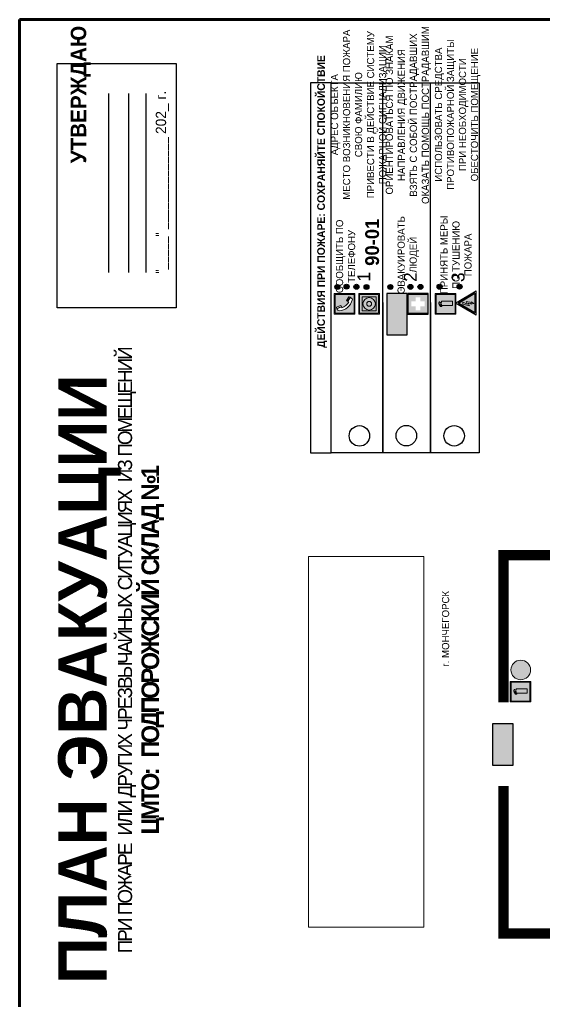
# Model space of a CAD drawing. Header units: millimetres. Extents: x 13810 to 67229, y 12374 to 21950.
# Drawn here: x 36059.4 to 36263.3, y 20286.1 to 20667.6 of the extents above; entities that cross this region are included whole.
import ezdxf

# ---------------------------------------------------------------- set-up
doc = ezdxf.new("R2010")
doc.units = ezdxf.units.MM
doc.layers.add('План_Штампы', color=7, linetype='Continuous')
doc.styles.add('обычный', font='arial.ttf')
picture_1 = doc.add_image_def('image1.jpg', size_in_pixel=(337, 105))

# ---------------------------------------------------------------- blocks, each defined once
blk = doc.blocks.new('A$C7B4425F7')
at = {"true_color": 0xffffff}
blk.add_hatch(color=7, dxfattribs=at).paths.add_polyline_path([(0, 0), (-16, 0), (-16, -8), (0, -8)])
h = blk.add_hatch(color=126)
h.paths.add_polyline_path([(-0.2, -0.2), (-15.8, -0.2), (-15.8, -7.8), (-0.2, -7.8)])
h.paths.add_polyline_path([(-11.76, -2.03), (-11.76, -3.66), (-11.17, -3.66, -0.568275), (-11.17, -6.18), (-12.58, -6.18), (-12.58, -2.03)], flags=16)
h.paths.add_polyline_path([(-13.33, -4.12, -0.495768), (-13.59, -6.18), (-15.03, -6.18), (-15.03, -2.03), (-13.59, -2.03, -0.487973)], flags=16)
h.paths.add_polyline_path([(-10.25, -2.03), (-9.48, -2.03), (-9.48, -6.18), (-10.25, -6.18)], flags=16)
h.paths.add_polyline_path([(-13.84, -3.69), (-14.24, -3.69), (-14.24, -3.03), (-13.9, -3.03, -0.692621)], flags=0)
h.paths.add_polyline_path([(-9.15, -2.03), (-8.4, -2.03), (-8.04, -3.07), (-7.68, -2.03), (-6.93, -2.03), (-7.64, -4.1), (-6.93, -6.18), (-7.68, -6.18), (-8.04, -5.14), (-8.4, -6.18), (-9.15, -6.18), (-8.44, -4.1)], flags=16)
h.paths.add_polyline_path([(-11.76, -4.46), (-11.42, -4.46, -0.692621), (-11.36, -5.12), (-11.76, -5.12)], flags=0)
h.paths.add_polyline_path([(-13.9, -5.2), (-14.24, -5.2), (-14.24, -4.55), (-13.84, -4.55, -0.708038)], flags=0)
edge = h.paths.add_edge_path(flags=16)
edge.add_ellipse((-5.51, -4.08), major_axis=(0, 2.05), ratio=0.586184, start_angle=0, end_angle=360)
edge = h.paths.add_edge_path(flags=0)
edge.add_ellipse((-5.51, -4.08), major_axis=(0, 1.14), ratio=0.454828, start_angle=0, end_angle=360)
h.paths.add_polyline_path([(-4.13, -4.96, 0.377264), (-3.48, -4.52, 0.0555), (-3.16, -2.03), (-1.66, -2.03), (-1.66, -4.96), (-0.96, -4.96), (-0.96, -7.01), (-1.75, -7.01), (-1.75, -6.18), (-3.3, -6.18), (-3.3, -7.02), (-4.13, -7.02)], flags=16)
h.paths.add_polyline_path([(-2.73, -2.91), (-2.28, -2.91), (-2.28, -4.96), (-3.05, -4.96, 0.079136)], flags=0)
at = {"color": 126}
blk.add_lwpolyline([(-16, -8), (0, -8), (0, 0), (-16, 0)], close=True, dxfattribs=at)
blk = doc.blocks.new('A$C3E6D3DDE')
at = {"lineweight": 5}
h = blk.add_hatch(color=40, dxfattribs=at)
h.paths.add_polyline_path([(24.1, 1.45), (16.46, -11.35), (31.74, -11.35)])
h.paths.add_polyline_path([(24.09, -0.46), (30.03, -10.41), (18.14, -10.41)], flags=16)
h.paths.add_polyline_path([(24.54, -3.08), (23.41, -6.02), (25.13, -5.01), (24.33, -8.5), (24.82, -8.27), (23.79, -9.86), (23.4, -8.04), (23.8, -8.43), (24.04, -6.29), (22.39, -7.25), (23.44, -3.08)], flags=0)
h = blk.add_hatch(color=256, dxfattribs=at)
h.paths.add_polyline_path([(24.37, 0.03, 0.567511), (23.82, 0.03), (17.59, -10.4, 0.582454), (17.86, -10.88), (30.32, -10.88, 0.582149), (30.6, -10.4)])
h.paths.add_polyline_path([(24.09, -0.46), (18.14, -10.41), (30.03, -10.41)], flags=16)
h.paths.add_polyline_path([(24.54, -3.08), (23.41, -6.02), (25.13, -5.01), (24.33, -8.5), (24.82, -8.27), (23.79, -9.86), (23.4, -8.04), (23.8, -8.43), (24.04, -6.29), (22.39, -7.25), (23.44, -3.08)], flags=0)
h = blk.add_hatch(color=40, dxfattribs=at)
h.paths.add_polyline_path([(24.09, -0.46), (18.14, -10.41), (30.03, -10.41)])
h.paths.add_polyline_path([(24.82, -8.27), (23.79, -9.86), (23.4, -8.04), (23.8, -8.43), (24.04, -6.29), (22.39, -7.25), (23.44, -3.08), (24.54, -3.08), (23.41, -6.02), (25.13, -5.01), (24.33, -8.5)], flags=16)
at = {"color": 40, "lineweight": 5}
for p, q in [((16.46, -11.35), (24.1, 1.45)), ((24.1, 1.45), (31.74, -11.35))]:
    blk.add_line(p, q, dxfattribs=at)
at = {"lineweight": 5}
for p, q in [((17.59, -10.4), (23.82, 0.03)), ((24.37, 0.03), (30.6, -10.4)), ((18.14, -10.41), (24.09, -0.46)), ((23.44, -3.08), (22.39, -7.25)), ((23.41, -6.02), (24.54, -3.08)), ((25.13, -5.01), (23.41, -6.02)), ((24.54, -3.08), (23.44, -3.08)), ((24.09, -0.46), (30.03, -10.41)), ((24.33, -8.5), (25.13, -5.01)), ((17.86, -10.88), (30.32, -10.88)), ((18.14, -10.41), (30.03, -10.41)), ((22.39, -7.25), (24.04, -6.29)), ((23.8, -8.43), (23.4, -8.04)), ((23.4, -8.04), (23.79, -9.86)), ((23.79, -9.86), (24.82, -8.27)), ((24.04, -6.29), (23.8, -8.43)), ((24.82, -8.27), (24.33, -8.5))]:
    blk.add_line(p, q, dxfattribs=at)
at = {"color": 50, "lineweight": 5}
blk.add_line((31.74, -11.35), (16.46, -11.35), dxfattribs=at)
blk = doc.blocks.new('A$C456E1F9C')
at = {"lineweight": 5}
h = blk.add_hatch(color=242, dxfattribs=at)
h.paths.add_polyline_path([(0.51, -1.47), (0.51, -13.26), (12.29, -13.26), (12.29, -1.47)])
h.paths.add_polyline_path([(5.42, -4.95, -0.254479), (4.78, -5.4), (3.52, -2.53, -0.209735), (4.23, -2.4)], flags=16)
h.paths.add_polyline_path([(8.53, -8.6), (10.87, -10.17), (10.54, -10.76), (8.03, -9.13, -0.192251)], flags=16)
h.paths.add_polyline_path([(4.61, -5.49, 0.005518), (3.87, -5.72, 0.128647), (7.49, -10.01, 0.00809), (7.83, -9.33), (10.47, -10.97, -0.16736), (8.99, -12.25, -0.327862), (1.95, -3.95, -0.166952), (3.36, -2.62)], flags=16)
at = {"color": 242, "lineweight": 5}
for p, q in [((0, -13.77), (0, -0.97)), ((12.8, -0.97), (0, -0.97)), ((4.61, -5.49), (3.36, -2.62)), ((3.52, -2.53), (4.78, -5.4)), ((4.23, -2.4), (5.42, -4.95)), ((12.8, -13.77), (12.8, -0.97)), ((7.83, -9.33), (10.47, -10.97)), ((8.03, -9.13), (10.54, -10.76)), ((10.81, -10.12), (8.53, -8.6)), ((10.54, -10.76), (10.8, -10.3)), ((10.8, -10.3), (10.81, -10.12)), ((0, -13.77), (12.8, -13.77))]:
    blk.add_line(p, q, dxfattribs=at)
blk.add_lwpolyline([(0.51, -1.47), (12.29, -1.47), (12.29, -13.26), (0.51, -13.26)], close=True, dxfattribs=at)
for centre, radius, start, end in [((4.59, -5.34), 2.99, 114.28453, 152.19739), ((11.12, -3.31), 9.19, 183.99153, 256.60086), ((4.02, -3.27), 0.891, 76.32839, 123.70924), ((14.98, -39.1), 35.17, 107.14873, 108.41345), ((13.86, -0.94), 11.08, 205.55365, 234.87622), ((4.68, -4.59), 0.824, 276.9621, 334.07228), ((-13.31, 0.8), 23.44, 332.54871, 334.40268), ((8.94, -9.5), 0.989, 114.40924, 157.93883), ((7.87, -9.46), 3, 291.92908, 329.9329)]:
    blk.add_arc(centre, radius, start, end, dxfattribs=at)
blk = doc.blocks.new('A$C54414219')
at = {"true_color": 0xffffff}
h = blk.add_hatch(color=7, dxfattribs=at)
h.paths.add_polyline_path([(2.39, -9.45), (2.39, -18.3), (11.23, -18.3), (11.23, -9.45)], flags=0)
h.paths.add_polyline_path([(10.71, -13.87, -1), (2.92, -13.87, -1)], flags=0)
h.paths.add_polyline_path([(8.3, -13.87, -1), (5.33, -13.87, -1)], flags=0)
h.paths.add_polyline_path([(0.41, -7.47), (0.41, -20.27), (13.21, -20.27), (13.21, -7.47)])
h.paths.add_polyline_path([(0.92, -19.77), (12.71, -19.77), (12.71, -7.98), (0.92, -7.98)], flags=16)
h.paths.add_polyline_path([(11.23, -9.45), (11.23, -18.3), (2.39, -18.3), (2.39, -9.45)], flags=0)
at = {"lineweight": 5}
h = blk.add_hatch(color=242, dxfattribs=at)
h.paths.add_polyline_path([(12.71, -7.98), (0.92, -7.98), (0.92, -19.77), (12.71, -19.77)])
h.paths.add_polyline_path([(11.23, -18.3), (2.39, -18.3), (2.39, -9.45), (11.23, -9.45)], flags=16)
h.paths.add_polyline_path([(10.71, -13.87, -1), (2.92, -13.87, -1)], flags=0)
h.paths.add_polyline_path([(8.3, -13.87, -1), (5.33, -13.87, -1)], flags=0)
at = {"true_color": 0xffffff}
h = blk.add_hatch(color=7, dxfattribs=at)
h.paths.add_polyline_path([(2.39, -9.45), (2.39, -18.3), (11.23, -18.3), (11.23, -9.45)])
h.paths.add_polyline_path([(10.71, -13.87, -1), (2.92, -13.87, -1)], flags=16)
h.paths.add_polyline_path([(8.3, -13.87, -1), (5.33, -13.87, -1)], flags=0)
at = {"lineweight": 5}
h = blk.add_hatch(color=242, dxfattribs=at)
h.paths.add_polyline_path([(2.92, -13.87, 1), (10.71, -13.87, 1)])
h.paths.add_polyline_path([(8.3, -13.87, -1), (5.33, -13.87, -1)], flags=16)
at = {"color": 242, "lineweight": 5}
for p, q in [((0.41, -20.27), (0.41, -7.47)), ((0.41, -7.47), (13.21, -7.47)), ((0.41, -7.47), (13.21, -7.47)), ((13.21, -20.27), (13.21, -7.47)), ((0.41, -20.27), (13.21, -20.27))]:
    blk.add_line(p, q, dxfattribs=at)
for points in [[(0.92, -7.98), (12.71, -7.98), (12.71, -19.77), (0.92, -19.77)], [(2.39, -9.45), (11.23, -9.45), (11.23, -18.3), (2.39, -18.3)]]:
    blk.add_lwpolyline(points, close=True, dxfattribs=at)
for radius in [3.89, 1.49]:
    blk.add_circle((6.81, -13.87), radius, dxfattribs=at)
blk = doc.blocks.new('A$C32E8229D')
at = {"true_color": 0xffffff}
blk.add_hatch(color=7, dxfattribs=at).paths.add_polyline_path([(0, 0), (0, -8), (16, -8), (16, 0)])
h = blk.add_hatch(color=126)
h.paths.add_polyline_path([(0.2, -0.2), (15.8, -0.2), (15.8, -7.8), (0.2, -7.8)])
h.paths.add_polyline_path([(13.49, -2.05), (12.08, -2.05), (11.37, -2.63, 0.162397), (11.29, -2.84), (11.29, -3.63), (10.35, -3.63), (10.35, -4.05), (11.68, -4.05), (11.68, -3.48), (12.26, -4.28), (11.29, -5.1), (11.29, -6.78), (11.85, -6.78), (11.85, -5.44), (12.8, -4.64), (12.8, -5.94), (14.46, -5.94), (14.46, -5.39), (13.45, -5.39), (13.45, -3.97), (12.46, -2.59), (13.15, -2.59), (13.69, -3.34), (14.18, -3)], flags=16)
h.paths.add_polyline_path([(10.74, -1.82, 1), (11.8, -1.82, 1)], flags=16)
h.paths.add_polyline_path([(9.39, -3.59), (5.99, -3.59), (6.56, -3.03), (5.91, -3.03), (5.1, -3.83), (5.91, -4.64), (6.56, -4.64), (5.99, -4.09), (9.39, -4.09)], flags=16)
h.paths.add_polyline_path([(4.29, -1.08), (1.72, -1.08), (1.72, -6.6), (4.29, -6.6)], flags=16)
at = {"color": 126}
blk.add_lwpolyline([(16, -8), (0, -8), (0, 0), (16, 0)], close=True, dxfattribs=at)
blk = doc.blocks.new('A$C18900ED3')
h = blk.add_hatch(color=126)
h.paths.add_polyline_path([(-0.18, -0.18), (-7.02, -0.18), (-7.02, -7.02), (-0.18, -7.02)])
h.paths.add_polyline_path([(-5.89, -4.46), (-5.89, -2.77), (-4.46, -2.77), (-4.46, -1.31), (-2.77, -1.31), (-2.77, -2.77), (-1.33, -2.77), (-1.33, -4.46), (-2.77, -4.46), (-2.77, -5.89), (-4.46, -5.89), (-4.46, -4.46)], flags=16)
at = {"color": 126}
for p, q in [((-7.2, 0), (-7.2, -7.2)), ((0, 0), (-7.2, 0)), ((0, -7.2), (0, 0)), ((-7.02, -7.02), (-7.02, -0.18)), ((-7.02, -0.18), (-0.18, -0.18)), ((-0.18, -0.18), (-0.18, -7.02)), ((-7.2, -7.2), (0, -7.2)), ((-0.18, -7.02), (-7.02, -7.02))]:
    blk.add_line(p, q, dxfattribs=at)
blk = doc.blocks.new('A$C3AD82952')
at = {"true_color": 0xf5f5ff}
h = blk.add_hatch(color=7, dxfattribs=at)
h.dxf.hatch_style = 1
h.paths.add_polyline_path([(8.21, 8.73, 0.414214), (7.89, 9.05), (7.22, 9.05), (7.22, 9.92), (7.59, 9.92, 1), (7.57, 10.36), (7.22, 10.36), (7.22, 10.6), (6.43, 10.6), (6.43, 10.36), (6.01, 10.36), (4.74, 9.59), (4.74, 8.69), (4.98, 8.73), (4.98, 9.26), (6.12, 9.91), (6.43, 9.91), (6.43, 9.05), (5.76, 9.05, 0.414214), (5.44, 8.73), (5.44, 2.2), (8.21, 2.2)], flags=0)
h.paths.add_polyline_path([(12.8, 12.8), (0, 12.8), (0, 0), (12.8, 0)])
h.paths.add_polyline_path([(0.51, 12.29), (12.29, 12.29), (12.29, 0.51), (0.51, 0.51)], flags=16)
h.paths.add_polyline_path([(4.74, 9.59), (6.01, 10.36), (6.43, 10.36), (6.43, 10.6), (7.22, 10.6), (7.22, 10.36), (7.59, 10.36, -0.94586), (7.59, 9.92), (7.22, 9.92), (7.22, 9.05), (7.89, 9.05, -0.414214), (8.21, 8.73), (8.21, 2.2), (5.44, 2.2), (5.44, 8.73, -0.414214), (5.76, 9.05), (6.43, 9.05), (6.43, 9.91), (6.12, 9.91), (4.98, 9.26), (4.98, 8.73), (4.74, 8.69)], flags=0)
h = blk.add_hatch(color=242)
h.dxf.hatch_style = 1
h.paths.add_polyline_path([(12.29, 12.29), (0.51, 12.29), (0.51, 0.51), (12.29, 0.51)])
h.paths.add_polyline_path([(4.74, 8.69), (4.74, 9.59), (6.01, 10.36), (6.43, 10.36), (6.43, 10.6), (7.22, 10.6), (7.22, 10.36), (7.59, 10.36, -0.94586), (7.59, 9.92), (7.22, 9.92), (7.22, 9.05), (7.89, 9.05, -0.414214), (8.21, 8.73), (8.21, 2.2), (5.44, 2.2), (5.44, 8.73, -0.414214), (5.76, 9.05), (6.43, 9.05), (6.43, 9.91), (6.12, 9.91), (4.98, 9.26), (4.98, 8.73)], flags=16)
h = blk.add_hatch(color=7, dxfattribs=at)
h.dxf.hatch_style = 1
h.paths.add_polyline_path([(8.21, 8.73, 0.414214), (7.89, 9.05), (7.22, 9.05), (7.22, 9.92), (7.59, 9.92, 1), (7.57, 10.36), (7.22, 10.36), (7.22, 10.6), (6.43, 10.6), (6.43, 10.36), (6.01, 10.36), (4.74, 9.59), (4.74, 8.69), (4.98, 8.73), (4.98, 9.26), (6.12, 9.91), (6.43, 9.91), (6.43, 9.05), (5.76, 9.05, 0.414214), (5.44, 8.73), (5.44, 2.2), (8.21, 2.2)])
at = {"color": 242, "lineweight": 5}
for p, q in [((0, 0), (0, 12.8)), ((0, 12.8), (12.8, 12.8)), ((12.8, 0), (12.8, 12.8)), ((6.01, 10.36), (4.74, 9.59)), ((4.74, 9.59), (4.74, 8.69)), ((4.74, 8.69), (4.98, 8.73)), ((4.98, 9.26), (6.12, 9.91)), ((4.98, 8.73), (4.98, 9.26)), ((5.44, 2.2), (5.44, 8.73)), ((5.76, 9.05), (6.43, 9.05)), ((6.01, 10.36), (6.43, 10.36)), ((6.12, 9.91), (6.43, 9.91)), ((7.22, 10.6), (6.43, 10.6)), ((6.43, 10.6), (6.43, 10.36)), ((6.43, 9.91), (6.43, 9.05)), ((7.22, 10.36), (7.22, 10.6)), ((7.59, 10.36), (7.22, 10.36)), ((7.22, 9.05), (7.22, 9.92)), ((7.59, 9.92), (7.22, 9.92)), ((7.89, 9.05), (7.22, 9.05)), ((8.21, 2.2), (8.21, 8.73)), ((0, 0), (12.8, 0)), ((5.44, 2.2), (8.21, 2.2))]:
    blk.add_line(p, q, dxfattribs=at)
blk.add_lwpolyline([(0.51, 12.29), (12.29, 12.29), (12.29, 0.51), (0.51, 0.51)], close=True, dxfattribs=at)
for centre, radius, start, end in [((5.76, 8.73), 0.32, 90, 180), ((7.58, 10.14), 0.223, 273.18746, 86.81254), ((7.89, 8.73), 0.32, 0, 90)]:
    blk.add_arc(centre, radius, start, end, dxfattribs=at)
blk = doc.blocks.new('A$C7B8C2D5B')
at = {"lineweight": 0}
h = blk.add_hatch(color=5, dxfattribs=at)
h.dxf.hatch_style = 1
h.paths.add_polyline_path([(1.4, -3.02, 1), (-2.11, -3.02, 1)])
at = {"color": 5, "lineweight": 0}
blk.add_circle((-0.36, -3.02), 1.75, dxfattribs=at)

msp = doc.modelspace()

# ---------------------------------------------------------------- hatches: boundary and pattern name
at = {"lineweight": 0}
h = msp.add_hatch(color=256, dxfattribs=at)
h.dxf.hatch_style = 1
h.paths.add_polyline_path([(36182.87, 20562.74, 1), (36182.87, 20564.67, 1)])
h = msp.add_hatch(color=256, dxfattribs=at)
h.dxf.hatch_style = 1
h.paths.add_polyline_path([(36186.45, 20562.84, 1), (36186.45, 20564.77, 1)])
h = msp.add_hatch(color=256, dxfattribs=at)
h.dxf.hatch_style = 1
h.paths.add_polyline_path([(36190.26, 20562.8, 1), (36190.26, 20564.74, 1)])
h = msp.add_hatch(color=256, dxfattribs=at)
h.dxf.hatch_style = 1
h.paths.add_polyline_path([(36194.19, 20562.72, 1), (36194.19, 20564.65, 1)])
h = msp.add_hatch(color=256, dxfattribs=at)
h.dxf.hatch_style = 1
h.paths.add_polyline_path([(36203.46, 20562.73, 1), (36203.46, 20564.67, 1)])
h = msp.add_hatch(color=256, dxfattribs=at)
h.dxf.hatch_style = 1
h.paths.add_polyline_path([(36211.24, 20562.77, 1), (36211.24, 20564.71, 1)])
h = msp.add_hatch(color=256, dxfattribs=at)
h.dxf.hatch_style = 1
h.paths.add_polyline_path([(36215.14, 20562.77, 1), (36215.14, 20564.7, 1)])
h = msp.add_hatch(color=256, dxfattribs=at)
h.dxf.hatch_style = 1
h.paths.add_polyline_path([(36222.56, 20562.82, 1), (36222.56, 20564.76, 1)])
h = msp.add_hatch(color=256, dxfattribs=at)
h.dxf.hatch_style = 1
h.paths.add_polyline_path([(36230.33, 20562.83, 1), (36230.33, 20564.76, 1)])

# ---------------------------------------------------------------- linework, layer by layer
at = {"color": 2, "lineweight": 100}
msp.add_lwpolyline([(36059.41, 20667.58), (36659.41, 20667.58), (36659.41, 20272.58), (36059.41, 20272.58)], close=True, dxfattribs=at)
for points in [[(36074, 20555.54), (36074, 20650.54), (36120.21, 20650.54), (36120.21, 20555.54)], [(36180.51, 20499.19), (36180.51, 20642.96), (36172.46, 20642.96), (36172.46, 20499.19)], [(36180.51, 20499.19), (36180.51, 20642.96), (36237.91, 20642.96), (36237.91, 20499.19)]]:
    msp.add_lwpolyline(points, close=True)
for points in [[(36200.51, 20557.61), (36200.51, 20499.19), (36200.51, 20642.96)], [(36219.08, 20557.61), (36219.08, 20499.19), (36219.08, 20642.96)], [(36094.05, 20569.29), (36094.05, 20638.82)], [(36101.81, 20569.29), (36101.81, 20638.82)], [(36108.6, 20569.29), (36108.6, 20638.82)]]:
    msp.add_lwpolyline(points)
at = {"lineweight": 0, "const_width": 4}
for points in [[(36247.46, 20402.28), (36247.46, 20459.53), (36553.45, 20459.53), (36553.45, 20312.47), (36520.97, 20312.47)], [(36520.97, 20312.47), (36247.46, 20312.47), (36247.46, 20369.74)]]:
    msp.add_lwpolyline(points, dxfattribs=at)
for centre, radius in [((36182.87, 20563.7), 0.966), ((36186.45, 20563.81), 0.966), ((36190.26, 20563.77), 0.966), ((36194.19, 20563.69), 0.966), ((36203.46, 20563.7), 0.966), ((36211.24, 20563.74), 0.966), ((36215.14, 20563.73), 0.966), ((36222.56, 20563.79), 0.966), ((36230.33, 20563.8), 0.966), ((36191.43, 20505.82), 3.98), ((36209.66, 20505.91), 3.98), ((36228.24, 20505.85), 3.98)]:
    msp.add_circle(centre, radius)

# ---------------------------------------------------------------- block references
at = {"rotation": 90}
for name, p, xscale, yscale, zscale in [('A$C456E1F9C', (36181.05, 20553.15), 0.625, 0.625, 0.625), ('A$C54414219', (36186.54, 20552.89), 0.625, 0.625, 0.625), ('A$C18900ED3', (36210.19, 20561.15), 1.111111111007631, 1.111111111007631, 1.111111111007631), ('A$C3AD82952', (36228.92, 20553.1), 0.625, 0.625, 0.625), ('A$C3E6D3DDE', (36229.73, 20542.39), 0.625, 0.625, 0.625), ('A$C3AD82952', (36258.02, 20402.44), 0.625, 0.625, 0.625)]:
    msp.add_blockref(name, p, dxfattribs=dict(at, xscale=xscale, yscale=yscale, zscale=zscale))
at = {"xscale": -1, "rotation": 90}
msp.add_blockref('A$C32E8229D', (36202.04, 20561.15), dxfattribs=at)
at = {"xscale": 2.177419353276491, "yscale": 2.177419353276491, "zscale": 2.177419353276491}
msp.add_blockref('A$C7B8C2D5B', (36254.92, 20421.44), dxfattribs=at)
at = {"layer": 'План_Штампы', "rotation": 90}
msp.add_blockref('A$C7B4425F7', (36243.13, 20393.93), dxfattribs=at)

# ---------------------------------------------------------------- texts
at = {"lineweight": 0, "rotation": 90, "style": 'обычный'}
for s, insert, char_height, width, attachment_point in [('\\pi-18,l18,t18;{\\fProxima Nova Rg|b1|i0|c204|p2;УТВЕРЖДАЮ\\H1.1997x; }', (36083.13, 20638.48), 6, 126.6484, 5), ('\\pi-8.4,l8.4,t8.4;{\\fProxima Nova Rg|b0|i0|c204|p2;АДРЕС ОБЪЕКТА\\PМЕСТО ВОЗНИКНОВЕНИЯ ПОЖАРА \\PСВОЮ ФАМИЛИЮ\\PПРИВЕСТИ В ДЕЙСТВИЕ СИСТЕМУ \\PПОЖАРНОЙ СИГНАЛИЗАЦИИ}', (36191.5, 20630.65), 2.8, 126.6484, 5), ('\\pi-8.4,l8.4,t8.4;{\\fProxima Nova Rg|b0|i0|c204|p2;ОРИЕНТИРОВАТЬСЯ ПО ЗНАКАМ \\PНАПРАВЛЕНИЯ ДВИЖЕНИЯ\\PВЗЯТЬ С СОБОЙ ПОСТРАДАВШИХ\\PОКАЗАТЬ ПОМОЩЬ ПОСТРАДАВШИМ}', (36210.47, 20630.51), 2.8, 126.6484, 5), ('\\pi-8.4,l8.4,t8.4;{\\fProxima Nova Rg|b0|i0|c204|p2;ИСПОЛЬЗОВАТЬ СРЕДСТВА \\PПРОТИВОПОЖАРНОЙ ЗАЩИТЫ \\PПРИ НЕОБХОДИМОСТИ \\PОБЕСТОЧИТЬ ПОМЕЩЕНИЕ}', (36229.55, 20630.67), 2.8, 126.6484, 5), ('{\\fProxima Nova Rg|b1|i0|c204|p2;ДЕЙСТВИЯ ПРИ ПОЖАРЕ: СОХРАНЯЙТЕ СПОКОЙСТВИЕ\\H1.6644x; }', (36176.96, 20596.91), 3, 175.1736, 5), ('{\\fArial Narrow|b0|i0|c204|p34;"_____" ______________ \\fProxima Nova Rg|b0|i0|c204|p2;202_ г. }', (36114.89, 20604.44), 4, 78.6503, 5), ('{\\fProxima Nova Rg|b1|i0|c204|p2;\\H1.0714x;90-01\\fProxima Nova Rg|b0|i0|c204|p2;\\H0.93331x; \\H1.3449x; }', (36196.41, 20581.07), 5, 126.6484, 5), ('{\\fProxima Nova Rg|b0|i0|c204|p2;ЭВАКУИРОВАТЬ \\PЛЮДЕЙ}', (36210.38, 20576.18), 2.8, 126.6484, 5), ('{\\fProxima Nova Rg|b0|i0|c204|p2;ПРИНЯТЬ МЕРЫ \\PПО ТУШЕНИЮ \\PПОЖАРА}', (36228.96, 20576.15), 2.8, 126.6484, 5), ('{\\fProxima Nova Rg|b0|i0|c204|p2;СООБЩИТЬ ПО \\PТЕЛЕФОНУ}', (36186.06, 20575.58), 2.8, 126.6484, 5), ('{\\fProxima Nova Rg|b0|i0|c204|p2;1\\H1.1667x; }', (36193.13, 20567.68), 5, 126.6484, 5), ('{\\fProxima Nova Rg|b0|i0|c204|p2;2\\H1.1967x; }', (36211.21, 20567.53), 5, 126.6484, 5), ('{\\fProxima Nova Rg|b0|i0|c204|p2;3\\H1.1967x; }', (36229.79, 20567.47), 5, 126.6484, 5), ('{\\fProxima Nova Rg|b1|i0|c204|p2;ПЛАН ЭВАКУАЦИИ}', (36074.4, 20292.82), 18.81, 422.276, 1), ('\\pi-8.4,l8.4,t8.4;{\\fProxima Nova Rg|b0|i0|c204|p2;г. МОНЧЕГОРСК\\H1.1997x; }', (36224.92, 20430.83), 2.8, 126.6484, 5)]:
    msp.add_mtext(s, dxfattribs=dict(at, insert=insert, char_height=char_height, width=width, attachment_point=attachment_point))
at = {"color": 0, "lineweight": 0, "insert": (36097.47, 20422.31), "char_height": 6.84, "width": 384.0795, "attachment_point": 5, "rotation": 90, "style": 'обычный'}
msp.add_mtext('{\\fArial Black|b1|i0|c204|p34;\\H2x;\\T0.85;  \\fArial Narrow|b0|i0|c204|p34;\\H0.8x;\\W0.9;\\P\\fProxima Nova Rg|b0|i0|c204|p2;\\H0.5x;\\W1;\\C256;ПРИ ПОЖАРЕ  ИЛИ ДРУГИХ ЧРЕЗВЫЧАЙНЫХ СИТУАЦИЯХ  ИЗ ПОМЕЩЕНИЙ \\fProxima Nova Rg|b1|i0|c204|p2;\\H1.25x;\\PЦМТО:  ПОДПОРОЖСКИЙ СКЛАД №1}', dxfattribs=at)

# ---------------------------------------------------------------- pictures from other files: only their frames are drawn
at = {"color": 7, "lineweight": 0, "true_color": 0xf5f5ff}
image = msp.add_image(picture_1, insert=(36216.5, 20314.89), size_in_units=(144.1, 44.9), rotation=90, dxfattribs=at)
image.dxf.flags = 7

doc.saveas('drawing.dxf')
